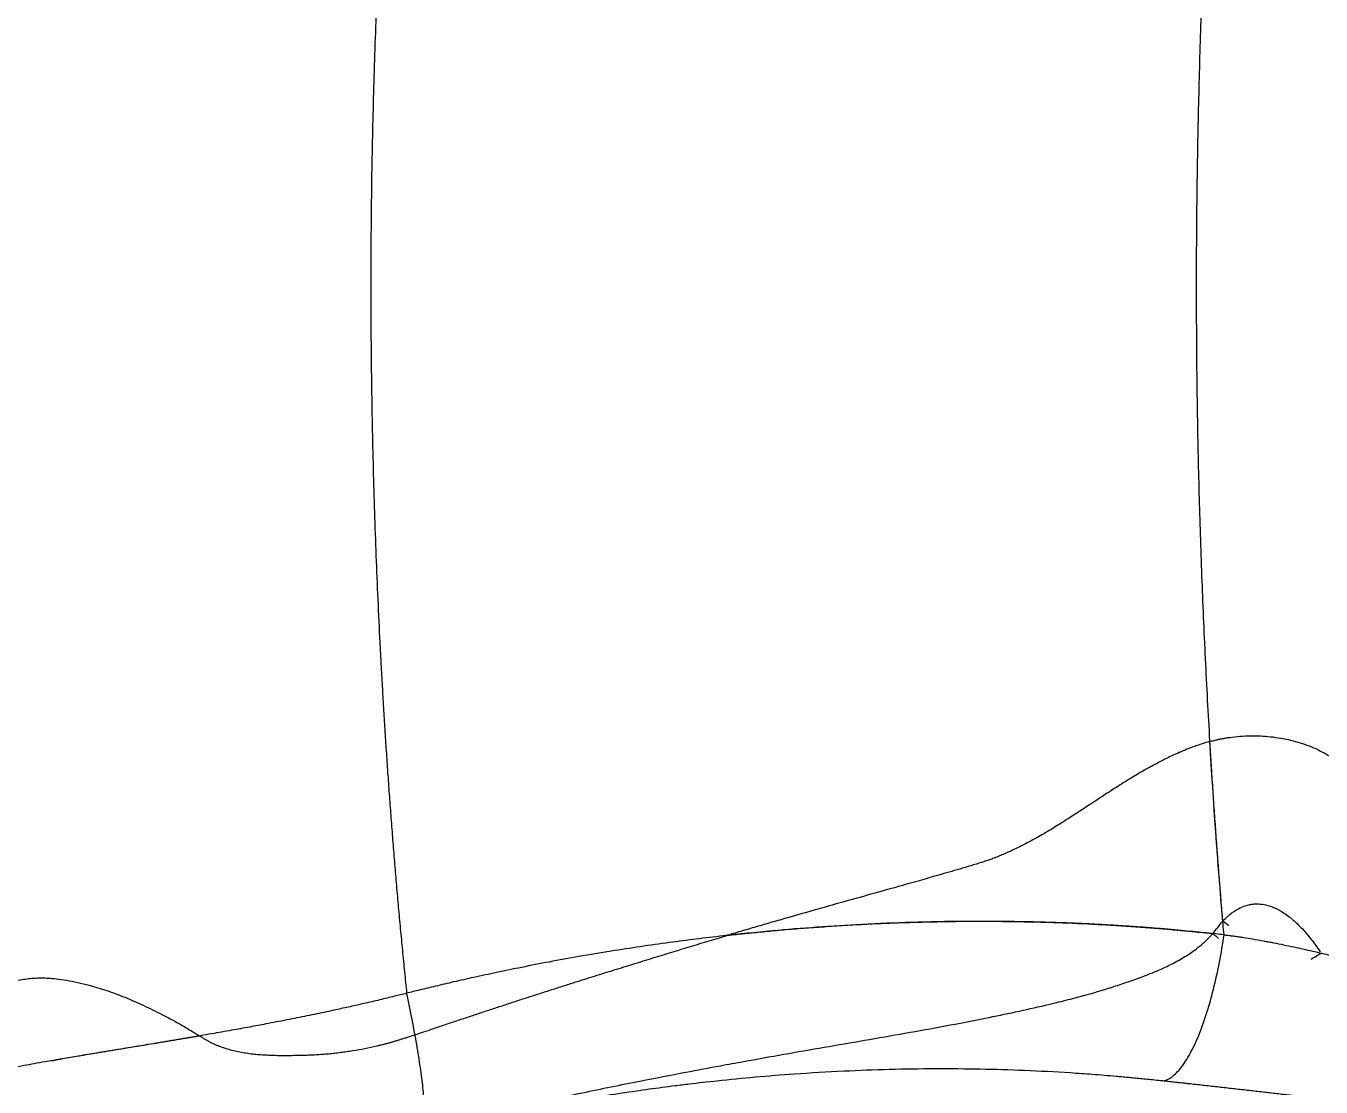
# Model space of a CAD drawing. Extents: x 526 to 610, y 679 to 808.
# Drawn here: x 540.34 to 555.31, y 713.94 to 726.21 of the extents above; entities that cross this region are included whole.
import ezdxf

# ---------------------------------------------------------------- set-up
doc = ezdxf.new("R2010")
doc.units = 0
doc.header["$MEASUREMENT"] = 0
doc.layers.add('1', color=4, linetype='Continuous')

# ---------------------------------------------------------------- blocks, each defined once
blk = doc.blocks.new('JETSETTER LX')
at = {"layer": '1', "color": 3, "linetype": 'Continuous', "lineweight": 25}
blk.add_line((18.713, 17.668), (18.798, 17.697), dxfattribs=at)
for points, knots in [([(18.587, 34.179), (18.583, 34.137), (18.574, 34.052), (18.562, 33.924), (18.549, 33.796), (18.537, 33.668), (18.526, 33.54), (18.514, 33.412), (18.503, 33.284), (18.492, 33.156), (18.481, 33.028), (18.47, 32.9), (18.459, 32.772), (18.449, 32.643), (18.439, 32.515), (18.429, 32.386), (18.419, 32.258), (18.41, 32.129), (18.401, 32), (18.392, 31.872), (18.383, 31.743), (18.374, 31.614), (18.366, 31.485), (18.358, 31.356), (18.35, 31.227), (18.342, 31.098), (18.335, 30.969), (18.327, 30.839), (18.32, 30.71), (18.313, 30.581), (18.306, 30.451), (18.3, 30.322), (18.28, 29.901), (18.25, 29.187), (18.221, 28.181), (18.204, 27.173), (18.2, 26.164), (18.208, 25.156), (18.229, 24.149), (18.262, 23.141), (18.296, 22.387), (18.323, 21.885), (18.337, 21.636), (18.352, 21.386), (18.367, 21.137), (18.384, 20.887), (18.401, 20.638), (18.419, 20.389), (18.437, 20.14), (18.457, 19.89), (18.477, 19.641), (18.498, 19.392), (18.52, 19.143), (18.543, 18.894), (18.567, 18.645), (18.591, 18.397), (18.608, 18.231), (18.616, 18.148)], [0, 0, 0, 0, 0.008065, 0.016128, 0.024191, 0.032253, 0.040314, 0.048375, 0.056434, 0.064493, 0.072552, 0.08061, 0.088668, 0.096725, 0.104783, 0.112839, 0.120896, 0.128953, 0.13701, 0.145067, 0.153124, 0.161182, 0.16924, 0.177298, 0.185357, 0.193417, 0.201477, 0.209538, 0.2176, 0.225663, 0.233727, 0.241792, 0.249858, 0.312363, 0.374822, 0.437283, 0.499796, 0.562198, 0.624643, 0.687179, 0.749854, 0.765412, 0.780977, 0.79655, 0.812132, 0.827724, 0.843325, 0.858937, 0.874559, 0.890194, 0.90584, 0.921499, 0.937171, 0.952857, 0.968557, 0.984271, 1, 1, 1, 1]), ([(28.064, 18.824), (28.06, 18.865), (28.053, 18.946), (28.043, 19.07), (28.033, 19.193), (28.023, 19.317), (28.013, 19.442), (28.003, 19.567), (27.994, 19.692), (27.984, 19.818), (27.975, 19.945), (27.966, 20.072), (27.957, 20.199), (27.948, 20.327), (27.94, 20.455), (27.931, 20.583), (27.915, 20.826), (27.894, 21.183), (27.868, 21.657), (27.844, 22.135), (27.816, 22.772), (27.787, 23.57), (27.762, 24.528), (27.749, 25.488), (27.745, 26.448), (27.752, 27.408), (27.769, 28.369), (27.796, 29.326), (27.827, 30.124), (27.858, 30.761), (27.883, 31.239), (27.911, 31.712), (27.936, 32.107), (27.958, 32.424), (27.975, 32.664), (27.993, 32.903), (28.011, 33.14), (28.03, 33.375), (28.049, 33.608), (28.069, 33.84), (28.082, 33.994), (28.089, 34.07)], [0, 0, 0, 0, 0.008144, 0.016315, 0.024514, 0.03274, 0.040993, 0.049271, 0.057576, 0.065906, 0.074262, 0.082642, 0.091047, 0.099477, 0.10793, 0.116407, 0.124907, 0.155796, 0.186929, 0.21829, 0.249866, 0.312112, 0.374867, 0.437306, 0.499897, 0.562524, 0.62494, 0.687744, 0.749977, 0.781595, 0.812982, 0.844122, 0.875, 0.89095, 0.906812, 0.922583, 0.938261, 0.953844, 0.96933, 0.984716, 1, 1, 1, 1]), ([(27.9, 21.058), (27.907, 21.06), (27.921, 21.064), (27.942, 21.069), (27.962, 21.074), (27.983, 21.079), (28.004, 21.084), (28.025, 21.088), (28.046, 21.092), (28.067, 21.096), (28.088, 21.1), (28.109, 21.103), (28.162, 21.111), (28.248, 21.12), (28.406, 21.128), (28.605, 21.118), (28.836, 21.078), (29.053, 21.011), (29.214, 20.934), (29.331, 20.859), (29.395, 20.81), (29.439, 20.771), (29.468, 20.744), (29.496, 20.716), (29.522, 20.687), (29.539, 20.668), (29.548, 20.658)], [0, 0, 0, 0, 0.011355, 0.022689, 0.034001, 0.045292, 0.056561, 0.067808, 0.079032, 0.090232, 0.101409, 0.112563, 0.123691, 0.184811, 0.246394, 0.36898, 0.495361, 0.620813, 0.748408, 0.811235, 0.87455, 0.899318, 0.924246, 0.949334, 0.974585, 1, 1, 1, 1]), ([(27.9, 21.058), (27.891, 21.055), (27.871, 21.05), (27.843, 21.041), (27.813, 21.032), (27.784, 21.022), (27.755, 21.012), (27.725, 21.002), (27.696, 20.991), (27.666, 20.98), (27.636, 20.968), (27.606, 20.956), (27.576, 20.943), (27.5, 20.911), (27.376, 20.852), (27.237, 20.779), (27.124, 20.715), (27.042, 20.667), (26.96, 20.617), (26.851, 20.549), (26.715, 20.461), (26.573, 20.368), (26.465, 20.297), (26.357, 20.226), (26.255, 20.16), (26.146, 20.092), (26.063, 20.041), (25.981, 19.992), (25.869, 19.928), (25.729, 19.853), (25.594, 19.789), (25.498, 19.747), (25.438, 19.723), (25.379, 19.7), (25.319, 19.678), (25.261, 19.659), (25.221, 19.647), (25.202, 19.641)], [0, 0, 0, 0, 0.009899, 0.019877, 0.029937, 0.040078, 0.050303, 0.060613, 0.07101, 0.081494, 0.092067, 0.10273, 0.113485, 0.124332, 0.184166, 0.248553, 0.278989, 0.310992, 0.341291, 0.37368, 0.43657, 0.499583, 0.539319, 0.56262, 0.625579, 0.658095, 0.688376, 0.720444, 0.750953, 0.815319, 0.875479, 0.896959, 0.918135, 0.939018, 0.959616, 0.97994, 1, 1, 1, 1]), ([(25.202, 19.641), (25.159, 19.628), (25.074, 19.603), (24.948, 19.566), (24.827, 19.531), (24.709, 19.497), (24.596, 19.465), (24.398, 19.409), (24.122, 19.331), (23.759, 19.23), (23.403, 19.13), (23.101, 19.044), (22.861, 18.975), (22.68, 18.923), (22.501, 18.87), (22.384, 18.835), (22.325, 18.818)], [0, 0, 0, 0, 0.045265, 0.089088, 0.13147, 0.172414, 0.211925, 0.250003, 0.378869, 0.500011, 0.627811, 0.75001, 0.814195, 0.877252, 0.939186, 1, 1, 1, 1]), ([(28.05, 18.983), (28.056, 18.989), (28.068, 19.001), (28.09, 19.022), (28.12, 19.05), (28.153, 19.076), (28.189, 19.101), (28.227, 19.124), (28.281, 19.15), (28.339, 19.169), (28.394, 19.179), (28.454, 19.183), (28.508, 19.178), (28.556, 19.168), (28.585, 19.16), (28.623, 19.147), (28.656, 19.133), (28.682, 19.12), (28.711, 19.105), (28.755, 19.078), (28.811, 19.038), (28.864, 18.994), (28.916, 18.947), (28.979, 18.883), (29.049, 18.801), (29.117, 18.713), (29.158, 18.653), (29.176, 18.627)], [0, 0, 0, 0, 0.016961, 0.038153, 0.063701, 0.104204, 0.127371, 0.157062, 0.199375, 0.254747, 0.286592, 0.318485, 0.382069, 0.401816, 0.42305, 0.445711, 0.48652, 0.499886, 0.508688, 0.555374, 0.610033, 0.654803, 0.702348, 0.76084, 0.844965, 0.932559, 1, 1, 1, 1]), ([(28.064, 18.824), (28.033, 18.827), (27.966, 18.835), (27.858, 18.846), (27.736, 18.858), (27.6, 18.871), (27.449, 18.885), (27.284, 18.899), (27.104, 18.913), (26.91, 18.926), (26.702, 18.939), (26.478, 18.951), (26.241, 18.961), (25.988, 18.969), (25.595, 18.979), (25.081, 18.981), (24.466, 18.97), (23.897, 18.946), (23.36, 18.913), (22.824, 18.869), (22.256, 18.811), (21.635, 18.734), (21.08, 18.652), (20.617, 18.574), (20.272, 18.512), (19.955, 18.45), (19.665, 18.39), (19.402, 18.334), (19.167, 18.281), (18.959, 18.232), (18.779, 18.189), (18.667, 18.161), (18.616, 18.148)], [0, 0, 0, 0, 0.010068, 0.021661, 0.03478, 0.049423, 0.06559, 0.08328, 0.102493, 0.123229, 0.145487, 0.169267, 0.194568, 0.22139, 0.249732, 0.319563, 0.38447, 0.444458, 0.499534, 0.553804, 0.613564, 0.67882, 0.749578, 0.788857, 0.825275, 0.858831, 0.889524, 0.917353, 0.942316, 0.964413, 0.983641, 1, 1, 1, 1]), ([(22.325, 18.818), (22.358, 18.821), (22.424, 18.829), (22.525, 18.839), (22.628, 18.85), (22.733, 18.86), (22.84, 18.87), (22.949, 18.88), (23.061, 18.89), (23.175, 18.899), (23.291, 18.908), (23.409, 18.916), (23.529, 18.924), (23.652, 18.932), (23.777, 18.94), (23.904, 18.946), (24.033, 18.953), (24.165, 18.959), (24.298, 18.964), (24.434, 18.968), (24.572, 18.972), (24.712, 18.975), (24.854, 18.978), (24.999, 18.98), (25.177, 18.981), (25.411, 18.981), (25.726, 18.977), (26.112, 18.967), (26.475, 18.952), (26.785, 18.935), (27.013, 18.92), (27.227, 18.904), (27.425, 18.888), (27.608, 18.871), (27.777, 18.855), (27.884, 18.843), (27.935, 18.838)], [0, 0, 0, 0, 0.017398, 0.03519, 0.053374, 0.071951, 0.090921, 0.110284, 0.130041, 0.15019, 0.170732, 0.191668, 0.212997, 0.234719, 0.256834, 0.279342, 0.302244, 0.32554, 0.349229, 0.373311, 0.397788, 0.422658, 0.447922, 0.473581, 0.499634, 0.542881, 0.59897, 0.667907, 0.7497, 0.793481, 0.834589, 0.873023, 0.908782, 0.941865, 0.972272, 1, 1, 1, 1]), ([(18.798, 17.697), (18.844, 17.712), (18.936, 17.743), (19.073, 17.79), (19.21, 17.836), (19.347, 17.881), (19.483, 17.927), (19.619, 17.971), (19.755, 18.016), (19.89, 18.06), (20.025, 18.104), (20.159, 18.147), (20.293, 18.19), (20.427, 18.233), (20.592, 18.285), (20.788, 18.347), (21.015, 18.418), (21.239, 18.487), (21.461, 18.556), (21.68, 18.623), (21.898, 18.689), (22.112, 18.754), (22.255, 18.797), (22.325, 18.818)], [0, 0, 0, 0, 0.039178, 0.078232, 0.117165, 0.155978, 0.19467, 0.233245, 0.271701, 0.310041, 0.348266, 0.386375, 0.424371, 0.462254, 0.500024, 0.564825, 0.628964, 0.692443, 0.755265, 0.81743, 0.87894, 0.939797, 1, 1, 1, 1]), ([(18.803, 16.567), (18.839, 16.577), (18.912, 16.596), (19.025, 16.624), (19.143, 16.654), (19.268, 16.685), (19.398, 16.716), (19.534, 16.749), (19.676, 16.783), (19.823, 16.817), (19.977, 16.852), (20.137, 16.888), (20.302, 16.924), (20.473, 16.961), (20.81, 17.033), (21.268, 17.126), (21.8, 17.228), (22.199, 17.303), (22.576, 17.372), (22.975, 17.443), (23.442, 17.525), (23.909, 17.605), (24.376, 17.686), (24.842, 17.77), (25.268, 17.852), (25.654, 17.932), (25.928, 17.993), (26.158, 18.048), (26.387, 18.106), (26.629, 18.174), (26.826, 18.237), (26.937, 18.275), (27.049, 18.314), (27.165, 18.357), (27.275, 18.401), (27.387, 18.45), (27.516, 18.513), (27.639, 18.587), (27.734, 18.653), (27.795, 18.702), (27.847, 18.748), (27.882, 18.782), (27.91, 18.811), (27.927, 18.83), (27.935, 18.838)], [0, 0, 0, 0, 0.011656, 0.023934, 0.036834, 0.050354, 0.064496, 0.079258, 0.09464, 0.110643, 0.127267, 0.144509, 0.162372, 0.180854, 0.199954, 0.2715, 0.328658, 0.371451, 0.399903, 0.449945, 0.499938, 0.549875, 0.599959, 0.649948, 0.699828, 0.737363, 0.774812, 0.788774, 0.812249, 0.849625, 0.868303, 0.877647, 0.887034, 0.9059, 0.91663, 0.924783, 0.944375, 0.962312, 0.970009, 0.981044, 0.986975, 0.992109, 0.996449, 1, 1, 1, 1]), ([(27.354, 17.135), (27.385, 17.139), (27.417, 17.152), (27.485, 17.198), (27.519, 17.23), (27.59, 17.315), (27.625, 17.367), (27.695, 17.491), (27.73, 17.562), (27.797, 17.721), (27.829, 17.809), (27.889, 17.995), (27.917, 18.094), (27.968, 18.298), (27.991, 18.403), (28.032, 18.614), (28.049, 18.72), (28.064, 18.824)], [0, 0, 0, 0, 0.125, 0.125, 0.25, 0.25, 0.375, 0.375, 0.5, 0.5, 0.625, 0.625, 0.75, 0.75, 0.875, 0.875, 1, 1, 1, 1]), ([(28.064, 18.824), (28.072, 18.823), (28.087, 18.821), (28.11, 18.818), (28.134, 18.815), (28.159, 18.812), (28.184, 18.809), (28.21, 18.805), (28.237, 18.801), (28.264, 18.797), (28.316, 18.789), (28.402, 18.775), (28.499, 18.758), (28.58, 18.743), (28.657, 18.728), (28.755, 18.708), (28.868, 18.684), (28.98, 18.66), (29.087, 18.636), (29.193, 18.611), (29.294, 18.586), (29.371, 18.566), (29.426, 18.551), (29.461, 18.541), (29.496, 18.531), (29.531, 18.52), (29.564, 18.51), (29.597, 18.499), (29.629, 18.489), (29.66, 18.478), (29.691, 18.467), (29.71, 18.459), (29.719, 18.456)], [0, 0, 0, 0, 0.012743, 0.025768, 0.039079, 0.052677, 0.066562, 0.080738, 0.095204, 0.109963, 0.125015, 0.180192, 0.250004, 0.281179, 0.312508, 0.375, 0.441235, 0.499991, 0.563343, 0.624974, 0.687863, 0.749964, 0.774041, 0.798366, 0.822927, 0.847705, 0.872686, 0.897851, 0.923184, 0.948666, 0.974277, 1, 1, 1, 1]), ([(29.071, 18.544), (29.091, 18.555), (29.111, 18.567), (29.15, 18.59), (29.169, 18.602), (29.186, 18.612)], [0, 0, 0, 0, 0.5, 0.5, 1, 1, 1, 1]), ([(13.518, 17.856), (13.521, 17.862), (13.528, 17.873), (13.539, 17.89), (13.549, 17.907), (13.56, 17.923), (13.572, 17.939), (13.583, 17.955), (13.595, 17.971), (13.607, 17.986), (13.619, 18.001), (13.632, 18.015), (13.645, 18.03), (13.658, 18.044), (13.671, 18.058), (13.685, 18.071), (13.711, 18.096), (13.752, 18.13), (13.809, 18.17), (13.87, 18.207), (13.934, 18.238), (14.002, 18.265), (14.073, 18.287), (14.147, 18.304), (14.25, 18.32), (14.387, 18.329), (14.544, 18.32), (14.687, 18.3), (14.815, 18.275), (14.968, 18.237), (15.149, 18.182), (15.323, 18.117), (15.464, 18.058), (15.571, 18.01), (15.679, 17.959), (15.772, 17.912), (15.85, 17.871), (15.912, 17.838), (15.974, 17.803), (16.036, 17.768), (16.098, 17.731), (16.16, 17.694), (16.202, 17.668), (16.222, 17.655)], [0, 0, 0, 0, 0.008214, 0.01644, 0.02468, 0.032935, 0.041207, 0.049495, 0.057802, 0.066128, 0.074474, 0.082842, 0.091233, 0.099649, 0.108089, 0.116555, 0.125049, 0.156074, 0.18722, 0.218548, 0.250122, 0.281324, 0.312609, 0.343819, 0.375043, 0.437573, 0.499867, 0.541054, 0.582599, 0.624653, 0.686658, 0.749523, 0.780661, 0.811884, 0.843237, 0.874762, 0.892634, 0.910501, 0.928371, 0.946249, 0.964142, 0.982057, 1, 1, 1, 1]), ([(18.616, 18.148), (18.569, 18.136), (18.466, 18.111), (18.302, 18.071), (18.131, 18.031), (17.962, 17.993), (17.816, 17.961), (17.688, 17.933), (17.577, 17.91), (17.463, 17.886), (17.348, 17.863), (17.23, 17.839), (17.11, 17.816), (16.967, 17.789), (16.793, 17.756), (16.584, 17.718), (16.35, 17.677), (16.124, 17.638), (15.922, 17.604), (15.763, 17.577), (15.634, 17.556), (15.531, 17.539), (15.443, 17.524), (15.356, 17.51), (15.261, 17.494), (15.158, 17.477), (15.048, 17.459), (14.947, 17.442), (14.856, 17.426), (14.774, 17.412), (14.683, 17.397), (14.592, 17.381), (14.533, 17.37), (14.507, 17.366)], [0, 0, 0, 0, 0.03019, 0.066572, 0.104458, 0.139205, 0.173951, 0.197072, 0.22079, 0.245104, 0.270016, 0.295525, 0.32163, 0.348332, 0.389831, 0.437258, 0.490612, 0.552199, 0.599101, 0.63922, 0.672558, 0.699113, 0.720065, 0.74367, 0.769929, 0.798841, 0.830408, 0.864628, 0.88876, 0.912244, 0.941175, 0.974054, 1, 1, 1, 1]), ([(18.786, 16.538), (18.797, 16.549), (18.814, 16.589), (18.825, 16.698), (18.823, 16.853), (18.807, 17.051), (18.787, 17.207), (18.763, 17.374), (18.749, 17.463), (18.717, 17.648), (18.699, 17.744), (18.66, 17.943), (18.639, 18.045), (18.616, 18.148)], [0, 0, 0, 0, 0.125, 0.25, 0.375, 0.5, 0.625, 0.625, 0.75, 0.75, 0.875, 0.875, 1, 1, 1, 1]), ([(18.713, 17.668), (18.698, 17.662), (18.668, 17.652), (18.625, 17.638), (18.584, 17.625), (18.559, 17.617), (18.546, 17.613)], [0, 0, 0, 0, 0.278861, 0.538497, 0.778883, 1, 1, 1, 1]), ([(16.222, 17.655), (16.209, 17.653), (16.184, 17.648), (16.145, 17.642), (16.106, 17.635), (16.068, 17.629), (16.029, 17.622), (15.99, 17.615), (15.951, 17.609), (15.912, 17.602), (15.873, 17.596), (15.834, 17.589), (15.795, 17.583), (15.756, 17.576), (15.691, 17.565), (15.601, 17.55), (15.484, 17.531), (15.367, 17.512), (15.216, 17.487), (15.032, 17.457), (14.828, 17.423), (14.628, 17.389), (14.415, 17.352), (14.176, 17.309), (13.975, 17.271), (13.838, 17.243), (13.766, 17.227), (13.714, 17.216), (13.663, 17.204), (13.619, 17.193), (13.582, 17.185), (13.55, 17.177), (13.529, 17.172), (13.518, 17.169)], [0, 0, 0, 0, 0.010563, 0.021197, 0.031902, 0.042678, 0.053525, 0.064444, 0.075433, 0.086494, 0.097625, 0.108828, 0.120103, 0.131449, 0.142866, 0.177026, 0.212219, 0.248452, 0.285729, 0.355216, 0.428582, 0.495247, 0.571436, 0.670247, 0.785703, 0.839276, 0.865746, 0.892851, 0.919618, 0.946425, 0.963241, 0.981099, 1, 1, 1, 1]), ([(16.265, 17.628), (16.258, 17.633), (16.243, 17.642), (16.229, 17.651), (16.222, 17.655)], [0, 0, 0, 0, 0.501147, 1, 1, 1, 1]), ([(17.427, 17.43), (17.414, 17.429), (17.389, 17.429), (17.35, 17.428), (17.312, 17.427), (17.236, 17.426), (17.146, 17.426), (17.044, 17.429), (16.968, 17.433), (16.893, 17.438), (16.818, 17.446), (16.743, 17.457), (16.669, 17.471), (16.598, 17.487), (16.54, 17.504), (16.494, 17.519), (16.459, 17.532), (16.424, 17.546), (16.39, 17.56), (16.358, 17.576), (16.326, 17.593), (16.295, 17.61), (16.275, 17.622), (16.265, 17.628)], [0, 0, 0, 0, 0.031248, 0.062505, 0.093876, 0.125393, 0.251834, 0.31739, 0.378426, 0.443091, 0.504408, 0.570392, 0.633752, 0.694602, 0.753068, 0.785473, 0.817379, 0.848817, 0.879813, 0.910399, 0.940605, 0.970462, 1, 1, 1, 1]), ([(18.546, 17.613), (18.535, 17.609), (18.512, 17.602), (18.478, 17.592), (18.444, 17.582), (18.41, 17.572), (18.375, 17.563), (18.341, 17.554), (18.306, 17.545), (18.237, 17.529), (18.133, 17.506), (18.016, 17.485), (17.923, 17.471), (17.853, 17.462), (17.783, 17.453), (17.713, 17.446), (17.642, 17.44), (17.571, 17.435), (17.499, 17.432), (17.451, 17.43), (17.427, 17.43)], [0, 0, 0, 0, 0.031273, 0.062537, 0.093793, 0.125044, 0.156292, 0.18754, 0.218791, 0.250047, 0.374114, 0.500065, 0.561233, 0.62275, 0.684629, 0.746887, 0.809539, 0.872599, 0.936081, 1, 1, 1, 1]), ([(27.354, 17.135), (27.324, 17.138), (27.266, 17.144), (27.18, 17.153), (27.099, 17.161), (27.022, 17.168), (26.95, 17.175), (26.881, 17.181), (26.746, 17.193), (26.549, 17.209), (26.196, 17.234), (25.765, 17.256), (25.245, 17.272), (24.724, 17.276), (24.198, 17.268), (23.654, 17.248), (23.138, 17.217), (22.649, 17.179), (22.245, 17.139), (21.935, 17.104), (21.724, 17.078), (21.519, 17.052), (21.258, 17.016), (20.985, 16.975), (20.751, 16.937), (20.566, 16.906), (20.382, 16.874), (20.2, 16.841), (20.018, 16.807), (19.838, 16.771), (19.659, 16.735), (19.482, 16.697), (19.306, 16.659), (19.132, 16.62), (18.958, 16.58), (18.844, 16.552), (18.786, 16.538)], [0, 0, 0, 0, 0.010688, 0.02086, 0.030516, 0.039655, 0.048276, 0.056379, 0.063964, 0.096469, 0.126364, 0.188885, 0.248683, 0.309279, 0.371427, 0.432505, 0.499082, 0.551222, 0.602341, 0.639906, 0.658717, 0.67599, 0.710973, 0.749461, 0.771076, 0.792565, 0.813925, 0.835154, 0.856251, 0.877212, 0.898035, 0.918718, 0.939258, 0.959653, 0.979901, 1, 1, 1, 1]), ([(31.766, 16.563), (31.743, 16.567), (31.694, 16.575), (31.616, 16.589), (31.52, 16.605), (31.412, 16.623), (31.255, 16.648), (31.058, 16.678), (30.819, 16.714), (30.577, 16.748), (30.328, 16.782), (30.074, 16.816), (29.855, 16.844), (29.679, 16.867), (29.541, 16.884), (29.402, 16.901), (29.258, 16.918), (29.112, 16.935), (28.962, 16.953), (28.81, 16.971), (28.68, 16.986), (28.575, 16.998), (28.495, 17.008), (28.414, 17.017), (28.306, 17.029), (28.169, 17.045), (28.004, 17.063), (27.839, 17.082), (27.711, 17.096), (27.62, 17.106), (27.566, 17.112), (27.512, 17.117), (27.459, 17.123), (27.406, 17.129), (27.371, 17.133), (27.354, 17.135)], [0, 0, 0, 0, 0.017982, 0.038831, 0.062547, 0.093838, 0.125134, 0.187726, 0.250288, 0.312796, 0.375249, 0.439524, 0.500138, 0.532228, 0.562768, 0.594718, 0.625384, 0.657137, 0.687816, 0.719429, 0.750191, 0.765837, 0.781457, 0.797072, 0.812706, 0.844022, 0.875184, 0.906509, 0.937575, 0.948075, 0.958526, 0.968935, 0.979312, 0.989664, 1, 1, 1, 1])]:
    blk.add_open_spline(points, degree=3, knots=knots, dxfattribs=at)
for points in [[(28.05, 18.983), (27.992, 19.671), (27.942, 20.363), (27.9, 21.058)], [(27.935, 18.838), (27.973, 18.886), (28.012, 18.934), (28.05, 18.983)], [(28.118, 18.929), (28.095, 18.947), (28.072, 18.965), (28.05, 18.983)], [(27.935, 18.838), (27.956, 18.82), (27.979, 18.801), (28.002, 18.783)]]:
    blk.add_open_spline(points, degree=3, dxfattribs=at)

msp = doc.modelspace()

# ---------------------------------------------------------------- block references
at = {"layer": '1'}
msp.add_blockref('JETSETTER LX', (526.127, 696.877), dxfattribs=at)

doc.saveas('drawing.dxf')
